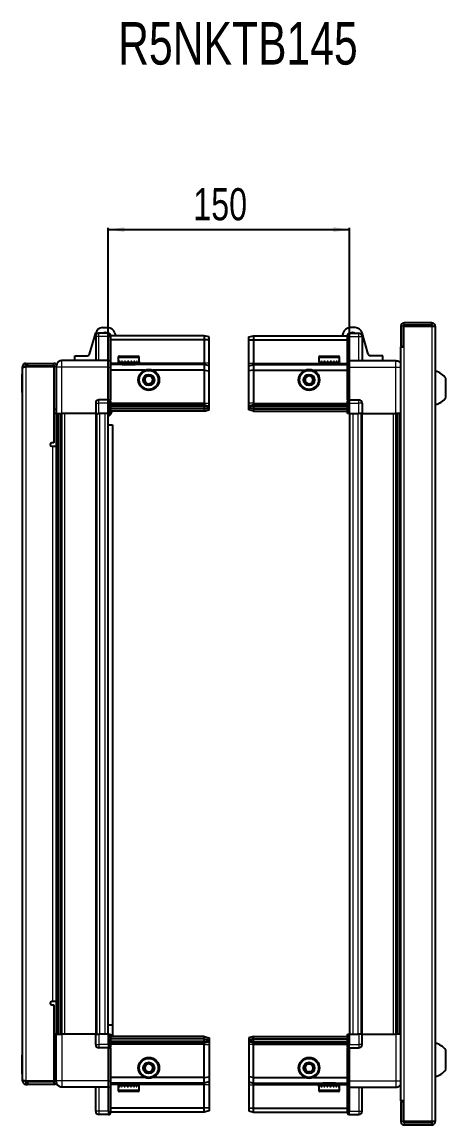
# Model space of a CAD drawing. Header units: millimetres. Extents: x 1256 to 4919, y 675 to 1884.
# Drawn here: x 3003 to 3266, y 1198 to 1884 of the extents above; entities that cross this region are included whole.
import ezdxf

# ---------------------------------------------------------------- set-up
doc = ezdxf.new("R2010")
doc.units = ezdxf.units.MM
doc.layers.add('FORMAT', color=7, linetype='Continuous')
doc.styles.add('SLDTEXTSTYLE0', font='TXT', dxfattribs={"width": 0.75})
doc.dimstyles.new('SLDDIMSTYLE0', dxfattribs={"dimtxt": 20, "dimasz": 10, "dimexe": 0, "dimexo": 0.0625, "dimgap": 5, "dimtad": 2, "dimdec": 1, "dimrnd": 1e-09, "dimzin": 12, "dimdsep": 46, "dimtxsty": 'SLDTEXTSTYLE0', "dimsah": 1, "dimcen": 0.09, "dimadec": 0, "dimazin": 3, "dimtfac": 1, "dimtofl": 0, "dimtmove": 0, "dimatfit": 3, "dimfxl": 0, "dimfrac": 2, "dimtolj": 1, "dimtzin": 12, "dimarcsym": 0})

# ---------------------------------------------------------------- blocks, each defined once
blk = doc.blocks.new('_D_5')
at = {"layer": 'FORMAT'}
for p, q in [((3056.46, 1640.11), (3056.46, 1755.6)), ((3056.46, 1754.6), (3206.46, 1754.6)), ((3206.46, 1640.11), (3206.46, 1755.6))]:
    blk.add_line(p, q, dxfattribs=at)
for points in [[(3056.46, 1754.6), (3066.46, 1753.07), (3066.46, 1756.14)], [(3206.46, 1754.6), (3196.46, 1756.14), (3196.46, 1753.07)]]:
    blk.add_solid(points, dxfattribs=at)
at = {"layer": 'FORMAT', "insert": (3109.29, 1780.39), "char_height": 20, "attachment_point": 1, "style": 'SLDTEXTSTYLE0'}
blk.add_mtext('150', dxfattribs=at)

msp = doc.modelspace()

# ---------------------------------------------------------------- linework, layer by layer
at = {"color": 7, "linetype": 'Continuous', "lineweight": 25}
for p, q in [((3257.71, 1696.6), (3240.41, 1696.6)), ((3257.71, 1695.1), (3240.41, 1695.1)), ((3257.71, 1695.1), (3257.71, 1696.6)), ((3044.83, 1677.19), (3048.6, 1690.34)), ((3048.61, 1688.1), (3048.61, 1673.1)), ((3056.61, 1690.1), (3050.61, 1690.1)), ((3052.93, 1693.6), (3056.15, 1693.6)), ((3056.61, 1690.1), (3056.95, 1690.1)), ((3056.61, 1690.1), (3056.61, 1688.1)), ((3056.61, 1673.3), (3056.61, 1688.1)), ((3056.61, 1673.3), (3056.61, 1688.1)), ((3057.81, 1689.6), (3056.95, 1690.1)), ((3057.81, 1688.1), (3057.81, 1689.6)), ((3116.11, 1688.6), (3057.81, 1688.6)), ((3057.81, 1688.1), (3057.81, 1673.3)), ((3060.48, 1690.34), (3060.98, 1688.6)), ((3116.11, 1688.6), (3116.11, 1686.1)), ((3119.11, 1687.8), (3116.11, 1688.6)), ((3143.81, 1687.8), (3146.81, 1688.6)), ((3146.81, 1688.6), (3146.81, 1686.1)), ((3146.81, 1688.6), (3205.11, 1688.6)), ((3202.44, 1690.34), (3201.95, 1688.6)), ((3205.98, 1690.1), (3205.11, 1689.6)), ((3205.11, 1689.6), (3205.11, 1688.1)), ((3205.11, 1673.3), (3205.11, 1688.1)), ((3206.31, 1690.1), (3205.98, 1690.1)), ((3206.31, 1688.1), (3206.31, 1690.1)), ((3206.31, 1690.1), (3212.31, 1690.1)), ((3206.31, 1688.1), (3206.31, 1673.3)), ((3210, 1693.6), (3206.77, 1693.6)), ((3214.31, 1688.1), (3214.31, 1673.1)), ((3218.09, 1677.19), (3214.32, 1690.34)), ((3238.31, 1694.5), (3238.31, 1682.1)), ((3239.81, 1694.5), (3239.81, 1682.1)), ((3240.31, 1681.6), (3240.31, 1694.5)), ((3240.31, 1694.5), (3257.71, 1694.5)), ((3257.71, 1694.5), (3259.81, 1694.5)), ((3259.81, 1694.5), (3259.81, 1199.7)), ((3116.11, 1686.1), (3057.81, 1686.1)), ((3116.11, 1686.1), (3116.11, 1671.6)), ((3119.11, 1685.95), (3116.11, 1686.1)), ((3119.11, 1685.95), (3119.11, 1687.8)), ((3119.11, 1671.6), (3119.11, 1685.95)), ((3143.81, 1685.95), (3143.81, 1687.8)), ((3143.81, 1685.95), (3146.81, 1686.1)), ((3143.81, 1671.6), (3143.81, 1685.95)), ((3146.81, 1686.1), (3146.81, 1671.6)), ((3146.81, 1686.1), (3205.11, 1686.1)), ((3238.21, 1681.6), (3238.21, 1212.6)), ((3238.21, 1681.6), (3240.31, 1681.6)), ((3238.31, 1682.1), (3239.81, 1682.1)), ((3035.66, 1673.1), (3035.66, 1676.1)), ((3035.66, 1676.1), (3043.39, 1676.1)), ((3062.61, 1675), (3062.61, 1672.6)), ((3063.41, 1675.8), (3070.58, 1675.8)), ((3070.58, 1675.8), (3074.81, 1675.8)), ((3075.61, 1672.6), (3075.61, 1675)), ((3187.31, 1675), (3187.31, 1672.1)), ((3188.11, 1675.8), (3199.51, 1675.8)), ((3200.31, 1672.1), (3200.31, 1675)), ((3227.26, 1676.1), (3219.53, 1676.1)), ((3227.26, 1673.1), (3227.26, 1676.1)), ((3004.61, 1669.25), (3003.11, 1669.25)), ((3003.11, 1668.75), (3003.11, 1669.25)), ((3003.11, 1225.45), (3003.11, 1668.75)), ((3005.21, 1669.85), (3005.21, 1671.35)), ((3005.21, 1671.35), (3006.11, 1671.35)), ((3005.21, 1669.85), (3006.11, 1669.85)), ((3005.21, 1669.35), (3022.61, 1669.35)), ((3006.11, 1669.85), (3006.11, 1671.35)), ((3006.11, 1671.35), (3022.61, 1671.35)), ((3006.11, 1669.85), (3022.61, 1669.85)), ((3022.61, 1669.85), (3022.61, 1671.35)), ((3024.11, 1669.35), (3022.61, 1669.35)), ((3022.61, 1669.35), (3022.61, 1621.85)), ((3024.11, 1669.1), (3024.11, 1640.1)), ((3056.61, 1673.1), (3027.61, 1673.1)), ((3056.61, 1673.1), (3056.61, 1673.3)), ((3056.61, 1673.1), (3057.81, 1673.1)), ((3056.61, 1669.1), (3056.61, 1673.1)), ((3056.61, 1648.8), (3056.61, 1669.1)), ((3057.81, 1673.3), (3057.81, 1673.1)), ((3057.81, 1673.1), (3057.81, 1669.1)), ((3116.11, 1670.6), (3057.81, 1670.6)), ((3057.81, 1669.1), (3057.81, 1648.8)), ((3062.61, 1672.6), (3062.61, 1672.1)), ((3062.61, 1672.1), (3062.75, 1672.1)), ((3062.94, 1672.6), (3062.75, 1672.6)), ((3062.75, 1672.6), (3062.75, 1672.1)), ((3062.75, 1672.1), (3062.94, 1672.1)), ((3062.94, 1672.6), (3062.94, 1672.1)), ((3062.94, 1672.1), (3063.46, 1672.1)), ((3063.86, 1672.6), (3063.46, 1672.6)), ((3063.46, 1672.6), (3063.46, 1672.1)), ((3063.46, 1672.1), (3063.86, 1672.1)), ((3063.86, 1672.6), (3063.86, 1672.1)), ((3063.86, 1672.1), (3064.73, 1672.1)), ((3064.71, 1672.1), (3064.71, 1672)), ((3064.71, 1672), (3073.51, 1672)), ((3065.31, 1672.6), (3064.73, 1672.6)), ((3064.73, 1672.6), (3064.73, 1672.1)), ((3064.73, 1672.1), (3065.31, 1672.1)), ((3065.11, 1671.6), (3065.8, 1671.12)), ((3065.11, 1671.6), (3070.14, 1671.6)), ((3065.8, 1671.12), (3065.11, 1670.64)), ((3065.11, 1670.64), (3065.11, 1670.6)), ((3065.11, 1670.64), (3070.14, 1670.64)), ((3065.31, 1672.6), (3065.31, 1672.1)), ((3065.31, 1672.1), (3066.43, 1672.1)), ((3065.8, 1671.12), (3069.96, 1671.12)), ((3067.12, 1672.6), (3066.43, 1672.6)), ((3066.43, 1672.6), (3066.43, 1672.1)), ((3066.43, 1672.1), (3067.12, 1672.1)), ((3067.12, 1672.6), (3067.12, 1672.1)), ((3067.12, 1672.1), (3068.39, 1672.1)), ((3069.13, 1672.6), (3068.39, 1672.6)), ((3068.39, 1672.6), (3068.39, 1672.1)), ((3068.39, 1672.1), (3068.63, 1672.1)), ((3068.63, 1672.6), (3068.63, 1672.1)), ((3069.12, 1672.6), (3069.12, 1672.1)), ((3069.12, 1672.1), (3069.13, 1672.1)), ((3069.13, 1672.6), (3069.13, 1672.1)), ((3069.13, 1672.1), (3070.43, 1672.1)), ((3069.96, 1671.12), (3072.42, 1671.12)), ((3070.14, 1671.6), (3073.11, 1671.6)), ((3070.14, 1670.64), (3073.11, 1670.64)), ((3071.14, 1672.6), (3070.43, 1672.6)), ((3070.43, 1672.6), (3070.43, 1672.1)), ((3070.48, 1672.6), (3070.48, 1672.1)), ((3070.48, 1672.1), (3071.14, 1672.1)), ((3071.14, 1672.6), (3071.14, 1672.1)), ((3071.14, 1672.1), (3072.33, 1672.1)), ((3072.95, 1672.6), (3072.33, 1672.6)), ((3072.33, 1672.6), (3072.33, 1672.1)), ((3072.33, 1672.1), (3072.95, 1672.1)), ((3072.42, 1671.12), (3073.11, 1671.6)), ((3073.11, 1670.64), (3072.42, 1671.12)), ((3072.95, 1672.6), (3072.95, 1672.1)), ((3072.95, 1672.1), (3073.92, 1672.1)), ((3073.11, 1670.6), (3073.11, 1670.64)), ((3073.51, 1672), (3073.51, 1672.1)), ((3074.38, 1672.6), (3073.92, 1672.6)), ((3073.92, 1672.6), (3073.92, 1672.1)), ((3073.92, 1672.1), (3074.38, 1672.1)), ((3074.38, 1672.6), (3074.38, 1672.1)), ((3074.38, 1672.1), (3075.03, 1672.1)), ((3075.3, 1672.6), (3075.03, 1672.6)), ((3075.03, 1672.6), (3075.03, 1672.1)), ((3075.03, 1672.1), (3075.3, 1672.1)), ((3075.3, 1672.6), (3075.3, 1672.1)), ((3075.3, 1672.1), (3075.57, 1672.1)), ((3075.61, 1672.6), (3075.57, 1672.6)), ((3075.57, 1672.6), (3075.57, 1672.1)), ((3075.57, 1672.1), (3075.61, 1672.1)), ((3075.61, 1672.6), (3075.61, 1672.1)), ((3116.11, 1671.6), (3116.11, 1670.6)), ((3116.11, 1670.6), (3116.11, 1667.1)), ((3119.11, 1669.8), (3116.11, 1670.6)), ((3119.11, 1669.8), (3119.11, 1671.6)), ((3119.11, 1666.77), (3119.11, 1669.8)), ((3143.81, 1669.8), (3143.81, 1671.6)), ((3143.81, 1669.8), (3146.81, 1670.6)), ((3143.81, 1666.77), (3143.81, 1669.8)), ((3146.81, 1671.6), (3146.81, 1670.6)), ((3146.81, 1670.6), (3146.81, 1667.1)), ((3146.81, 1670.6), (3205.11, 1670.6)), ((3187.31, 1672.1), (3187.35, 1672.1)), ((3187.47, 1672.6), (3187.35, 1672.6)), ((3187.35, 1672.6), (3187.35, 1672.1)), ((3187.35, 1672.1), (3187.47, 1672.1)), ((3187.47, 1672.6), (3187.47, 1672.1)), ((3187.47, 1672.1), (3187.88, 1672.1)), ((3188.22, 1672.6), (3187.88, 1672.6)), ((3187.88, 1672.6), (3187.88, 1672.1)), ((3187.88, 1672.1), (3188.22, 1672.1)), ((3188.22, 1672.6), (3188.22, 1672.1)), ((3188.22, 1672.1), (3188.99, 1672.1)), ((3189.52, 1672.6), (3188.99, 1672.6)), ((3188.99, 1672.6), (3188.99, 1672.1)), ((3188.99, 1672.1), (3189.52, 1672.1)), ((3189.41, 1672.1), (3189.41, 1672)), ((3189.41, 1672), (3198.21, 1672)), ((3189.52, 1672.6), (3189.52, 1672.1)), ((3189.52, 1672.1), (3190.57, 1672.1)), ((3189.81, 1671.6), (3190.5, 1671.12)), ((3189.81, 1671.6), (3197.81, 1671.6)), ((3190.5, 1671.12), (3189.81, 1670.64)), ((3189.81, 1670.64), (3189.81, 1670.6)), ((3189.81, 1670.64), (3197.81, 1670.64)), ((3190.5, 1671.12), (3197.12, 1671.12)), ((3191.23, 1672.6), (3190.57, 1672.6)), ((3190.57, 1672.6), (3190.57, 1672.1)), ((3190.57, 1672.1), (3191.23, 1672.1)), ((3191.23, 1672.6), (3191.23, 1672.1)), ((3191.23, 1672.1), (3192.47, 1672.1)), ((3193.2, 1672.6), (3192.47, 1672.6)), ((3192.47, 1672.6), (3192.47, 1672.1)), ((3192.47, 1672.1), (3192.91, 1672.1)), ((3192.91, 1672.6), (3192.91, 1672.1)), ((3193.2, 1672.6), (3193.2, 1672.1)), ((3193.2, 1672.1), (3194.5, 1672.1)), ((3195.23, 1672.6), (3194.5, 1672.6)), ((3194.5, 1672.6), (3194.5, 1672.1)), ((3194.77, 1672.6), (3194.77, 1672.1)), ((3194.77, 1672.1), (3195.23, 1672.1)), ((3195.23, 1672.6), (3195.23, 1672.1)), ((3195.23, 1672.1), (3196.47, 1672.1)), ((3197.12, 1672.6), (3196.47, 1672.6)), ((3196.47, 1672.6), (3196.47, 1672.1)), ((3196.47, 1672.1), (3197.12, 1672.1)), ((3197.12, 1672.6), (3197.12, 1672.1)), ((3197.12, 1672.1), (3198.17, 1672.1)), ((3197.12, 1671.12), (3197.81, 1671.6)), ((3197.81, 1670.64), (3197.12, 1671.12)), ((3197.81, 1670.6), (3197.81, 1670.64)), ((3198.69, 1672.6), (3198.17, 1672.6)), ((3198.17, 1672.6), (3198.17, 1672.1)), ((3198.17, 1672.1), (3198.69, 1672.1)), ((3198.21, 1672), (3198.21, 1672.1)), ((3198.69, 1672.6), (3198.69, 1672.1)), ((3198.69, 1672.1), (3199.45, 1672.1)), ((3199.78, 1672.6), (3199.45, 1672.6)), ((3199.45, 1672.6), (3199.45, 1672.1)), ((3199.45, 1672.1), (3199.78, 1672.1)), ((3199.78, 1672.6), (3199.78, 1672.1)), ((3199.78, 1672.1), (3200.17, 1672.1)), ((3200.28, 1672.6), (3200.17, 1672.6)), ((3200.17, 1672.6), (3200.17, 1672.1)), ((3200.17, 1672.1), (3200.28, 1672.1)), ((3200.28, 1672.6), (3200.28, 1672.1)), ((3200.28, 1672.1), (3200.31, 1672.1)), ((3205.11, 1673.1), (3205.11, 1673.3)), ((3206.31, 1673.1), (3205.11, 1673.1)), ((3205.11, 1669.1), (3205.11, 1673.1)), ((3205.11, 1648.8), (3205.11, 1669.1)), ((3206.31, 1673.3), (3206.31, 1673.1)), ((3206.31, 1673.1), (3206.31, 1669.1)), ((3206.31, 1673.1), (3235.31, 1673.1)), ((3206.31, 1669.1), (3206.31, 1648.8)), ((3003.11, 1664.74), (3002.81, 1664.74)), ((3002.81, 1653.17), (3002.81, 1664.74)), ((3079.11, 1667.1), (3057.81, 1667.1)), ((3116.11, 1667.1), (3084.11, 1667.1)), ((3116.11, 1667.1), (3116.11, 1646.6)), ((3116.11, 1667.1), (3119.11, 1666.77)), ((3119.11, 1646.6), (3119.11, 1666.77)), ((3146.81, 1667.1), (3143.81, 1666.77)), ((3143.81, 1646.6), (3143.81, 1666.77)), ((3146.81, 1667.1), (3146.81, 1646.6)), ((3146.81, 1667.1), (3178.81, 1667.1)), ((3183.81, 1667.1), (3205.11, 1667.1)), ((3266.41, 1650.1), (3266.41, 1662.1)), ((3002.81, 1653.17), (3003.11, 1653.17)), ((3056.61, 1648.6), (3050.61, 1648.6)), ((3056.61, 1648.6), (3056.61, 1648.8)), ((3056.61, 1648.6), (3056.61, 1646.6)), ((3056.61, 1648.6), (3057.81, 1648.6)), ((3057.81, 1648.8), (3057.81, 1648.6)), ((3057.81, 1647.93), (3057.81, 1648.6)), ((3057.81, 1647.93), (3057.81, 1640.1)), ((3205.11, 1648.6), (3205.11, 1648.8)), ((3206.31, 1648.6), (3205.11, 1648.6)), ((3205.11, 1648.6), (3205.11, 1647.93)), ((3205.11, 1640.1), (3205.11, 1647.93)), ((3206.31, 1648.8), (3206.31, 1648.6)), ((3206.31, 1646.6), (3206.31, 1648.6)), ((3206.31, 1648.6), (3212.31, 1648.6)), ((3206.31, 1646.6), (3206.31, 1648.6)), ((3022.61, 1642.85), (3024.11, 1642.85)), ((3024.11, 1640.1), (3022.61, 1640.1)), ((3024.76, 1254.1), (3024.76, 1640.1)), ((3026.55, 1640.1), (3026.55, 1254.1)), ((3026.59, 1640.1), (3026.59, 1254.1)), ((3048.61, 1640.1), (3027.61, 1640.1)), ((3048.61, 1646.6), (3048.61, 1640.1)), ((3048.61, 1640.1), (3050.61, 1640.1)), ((3049.26, 1254.1), (3049.26, 1640.1)), ((3056.61, 1640.1), (3050.61, 1640.1)), ((3056.46, 1254.1), (3056.46, 1640.1)), ((3056.61, 1640.1), (3056.61, 1646.6)), ((3056.61, 1640.1), (3056.61, 1646.6)), ((3056.61, 1640.1), (3056.95, 1640.1)), ((3056.61, 1640.1), (3056.61, 1640.1)), ((3056.95, 1640.1), (3056.95, 1646.6)), ((3057.81, 1640.1), (3056.95, 1640.1)), ((3056.95, 1640.1), (3056.95, 1640.1)), ((3116.11, 1645.6), (3057.81, 1645.6)), ((3116.11, 1644.6), (3057.81, 1644.6)), ((3116.11, 1643.1), (3057.81, 1643.1)), ((3116.11, 1641.6), (3057.81, 1641.6)), ((3116.11, 1646.6), (3116.11, 1645.6)), ((3116.11, 1645.6), (3116.11, 1644.6)), ((3116.11, 1645.6), (3119.11, 1644.8)), ((3116.11, 1644.6), (3116.11, 1643.1)), ((3116.11, 1644.6), (3119.11, 1644.06)), ((3116.11, 1643.1), (3119.11, 1643.56)), ((3116.11, 1643.1), (3116.11, 1641.6)), ((3116.11, 1641.6), (3119.11, 1642.41)), ((3119.11, 1644.8), (3119.11, 1646.6)), ((3119.11, 1644.06), (3119.11, 1644.8)), ((3119.11, 1643.56), (3119.11, 1644.06)), ((3119.11, 1642.41), (3119.11, 1643.56)), ((3143.81, 1644.8), (3143.81, 1646.6)), ((3146.81, 1645.6), (3143.81, 1644.8)), ((3143.81, 1644.06), (3143.81, 1644.8)), ((3146.81, 1644.6), (3143.81, 1644.06)), ((3143.81, 1643.56), (3143.81, 1644.06)), ((3146.81, 1643.1), (3143.81, 1643.56)), ((3143.81, 1642.41), (3143.81, 1643.56)), ((3146.81, 1641.6), (3143.81, 1642.41)), ((3146.81, 1646.6), (3146.81, 1645.6)), ((3146.81, 1645.6), (3146.81, 1644.6)), ((3146.81, 1645.6), (3205.11, 1645.6)), ((3146.81, 1644.6), (3205.11, 1644.6)), ((3146.81, 1644.6), (3146.81, 1643.1)), ((3146.81, 1643.1), (3205.11, 1643.1)), ((3146.81, 1643.1), (3146.81, 1641.6)), ((3146.81, 1641.6), (3205.11, 1641.6)), ((3205.98, 1640.1), (3205.11, 1640.1)), ((3205.98, 1646.6), (3205.98, 1640.1)), ((3206.31, 1640.1), (3205.98, 1640.1)), ((3206.31, 1646.6), (3206.31, 1640.1)), ((3206.31, 1640.1), (3212.31, 1640.1)), ((3206.46, 1640.1), (3206.46, 1254.1)), ((3214.31, 1640.1), (3212.31, 1640.1)), ((3213.66, 1640.1), (3213.66, 1254.1)), ((3214.31, 1646.6), (3214.31, 1640.1)), ((3214.31, 1640.1), (3235.31, 1640.1)), ((3236.33, 1254.1), (3236.33, 1640.1)), ((3236.37, 1254.1), (3236.37, 1640.1)), ((3238.16, 1640.1), (3238.16, 1254.1)), ((3056.46, 1633.1), (3058.96, 1633.1)), ((3058.96, 1633.1), (3058.96, 1259.6)), ((3022.61, 1621.85), (3021.26, 1621.85)), ((3021.26, 1619.85), (3022.01, 1619.85)), ((3022.01, 1619.85), (3024.11, 1619.85)), ((3024.11, 1619.85), (3024.11, 1274.35)), ((3022.01, 1274.35), (3021.26, 1274.35)), ((3021.26, 1272.35), (3022.61, 1272.35)), ((3024.11, 1274.35), (3022.01, 1274.35)), ((3022.61, 1272.35), (3022.61, 1224.85)), ((3058.96, 1259.6), (3056.46, 1259.6)), ((3058.96, 1259.6), (3058.96, 1252.6)), ((3024.11, 1254.1), (3022.61, 1254.1)), ((3024.11, 1251.35), (3022.61, 1251.35)), ((3024.11, 1225.1), (3024.11, 1254.1)), ((3048.61, 1254.1), (3027.61, 1254.1)), ((3048.61, 1247.6), (3048.61, 1254.1)), ((3048.61, 1254.1), (3050.61, 1254.1)), ((3056.61, 1254.1), (3050.61, 1254.1)), ((3056.61, 1247.6), (3056.61, 1254.1)), ((3056.61, 1254.1), (3056.95, 1254.1)), ((3056.95, 1247.6), (3056.95, 1254.1)), ((3056.95, 1254.1), (3057.81, 1254.1)), ((3057.81, 1254.1), (3057.81, 1246.28)), ((3116.11, 1252.6), (3057.81, 1252.6)), ((3116.11, 1251.1), (3057.81, 1251.1)), ((3116.11, 1249.6), (3057.81, 1249.6)), ((3116.11, 1251.1), (3116.11, 1252.6)), ((3116.11, 1252.6), (3119.11, 1251.8)), ((3116.11, 1249.6), (3116.11, 1251.1)), ((3116.11, 1251.1), (3119.11, 1250.65)), ((3116.11, 1249.6), (3119.11, 1250.15)), ((3116.11, 1248.6), (3116.11, 1249.6)), ((3116.11, 1248.6), (3119.11, 1249.41)), ((3119.11, 1251.8), (3119.11, 1250.65)), ((3119.11, 1250.65), (3119.11, 1250.15)), ((3119.11, 1250.15), (3119.11, 1249.41)), ((3119.11, 1249.41), (3119.11, 1247.6)), ((3146.81, 1252.6), (3143.81, 1251.8)), ((3143.81, 1251.8), (3143.81, 1250.65)), ((3146.81, 1251.1), (3143.81, 1250.65)), ((3143.81, 1250.65), (3143.81, 1250.15)), ((3146.81, 1249.6), (3143.81, 1250.15)), ((3143.81, 1250.15), (3143.81, 1249.41)), ((3146.81, 1248.6), (3143.81, 1249.41)), ((3143.81, 1249.41), (3143.81, 1247.6)), ((3146.81, 1251.1), (3146.81, 1252.6)), ((3146.81, 1252.6), (3205.11, 1252.6)), ((3146.81, 1249.6), (3146.81, 1251.1)), ((3146.81, 1251.1), (3205.11, 1251.1)), ((3146.81, 1249.6), (3205.11, 1249.6)), ((3146.81, 1248.6), (3146.81, 1249.6)), ((3205.11, 1246.28), (3205.11, 1254.1)), ((3205.11, 1254.1), (3205.98, 1254.1)), ((3205.98, 1254.1), (3205.98, 1254.1)), ((3205.98, 1254.1), (3205.98, 1247.6)), ((3206.31, 1254.1), (3205.98, 1254.1)), ((3206.31, 1254.1), (3206.31, 1247.6)), ((3206.31, 1254.1), (3206.31, 1254.1)), ((3206.31, 1254.1), (3206.31, 1247.6)), ((3206.31, 1254.1), (3212.31, 1254.1)), ((3214.31, 1254.1), (3212.31, 1254.1)), ((3214.31, 1247.6), (3214.31, 1254.1)), ((3214.31, 1254.1), (3235.31, 1254.1)), ((3056.61, 1245.6), (3050.61, 1245.6)), ((3056.61, 1247.6), (3056.61, 1245.6)), ((3056.61, 1247.6), (3056.61, 1245.6)), ((3056.61, 1245.6), (3057.81, 1245.6)), ((3056.61, 1245.4), (3056.61, 1245.6)), ((3056.61, 1225.1), (3056.61, 1245.4)), ((3116.11, 1248.6), (3057.81, 1248.6)), ((3057.81, 1245.6), (3057.81, 1246.28)), ((3057.81, 1245.6), (3057.81, 1245.4)), ((3057.81, 1245.4), (3057.81, 1225.1)), ((3116.11, 1247.6), (3116.11, 1248.6)), ((3116.11, 1227.1), (3116.11, 1247.6)), ((3119.11, 1247.6), (3119.11, 1227.44)), ((3143.81, 1247.6), (3143.81, 1227.44)), ((3146.81, 1248.6), (3205.11, 1248.6)), ((3146.81, 1247.6), (3146.81, 1248.6)), ((3146.81, 1227.1), (3146.81, 1247.6)), ((3205.11, 1246.28), (3205.11, 1245.6)), ((3206.31, 1245.6), (3205.11, 1245.6)), ((3205.11, 1245.4), (3205.11, 1245.6)), ((3205.11, 1225.1), (3205.11, 1245.4)), ((3206.31, 1245.6), (3206.31, 1247.6)), ((3206.31, 1245.6), (3206.31, 1245.4)), ((3206.31, 1245.6), (3212.31, 1245.6)), ((3206.31, 1245.4), (3206.31, 1225.1)), ((3266.41, 1232.1), (3266.41, 1244.1)), ((3003.11, 1241.04), (3002.81, 1241.04)), ((3002.81, 1231.36), (3002.81, 1241.04)), ((3002.81, 1229.47), (3002.81, 1231.36)), ((3002.81, 1229.47), (3003.11, 1229.47)), ((3003.11, 1224.95), (3003.11, 1225.45)), ((3004.61, 1224.95), (3003.11, 1224.95)), ((3022.61, 1224.85), (3005.21, 1224.85)), ((3005.21, 1224.35), (3005.21, 1222.85)), ((3005.21, 1224.35), (3006.11, 1224.35)), ((3005.21, 1222.85), (3006.11, 1222.85)), ((3022.61, 1224.35), (3006.11, 1224.35)), ((3006.11, 1224.35), (3006.11, 1222.85)), ((3022.61, 1222.85), (3006.11, 1222.85)), ((3022.61, 1224.85), (3024.11, 1224.85)), ((3022.61, 1224.35), (3022.61, 1222.85)), ((3056.61, 1221.1), (3056.61, 1225.1)), ((3079.11, 1227.1), (3057.81, 1227.1)), ((3057.81, 1225.1), (3057.81, 1221.1)), ((3116.11, 1223.6), (3057.81, 1223.6)), ((3062.61, 1222.1), (3062.61, 1219.2)), ((3062.71, 1222.1), (3062.61, 1222.1)), ((3062.71, 1221.6), (3062.71, 1222.1)), ((3062.87, 1222.1), (3062.71, 1222.1)), ((3062.71, 1221.6), (3062.87, 1221.6)), ((3062.87, 1221.6), (3062.87, 1222.1)), ((3063.36, 1222.1), (3062.87, 1222.1)), ((3063.36, 1221.6), (3063.36, 1222.1)), ((3063.75, 1222.1), (3063.36, 1222.1)), ((3063.36, 1221.6), (3063.75, 1221.6)), ((3063.75, 1221.6), (3063.75, 1222.1)), ((3064.58, 1222.1), (3063.75, 1222.1)), ((3064.58, 1221.6), (3064.58, 1222.1)), ((3065.14, 1222.1), (3064.58, 1222.1)), ((3064.58, 1221.6), (3065.14, 1221.6)), ((3064.71, 1222.2), (3064.71, 1222.1)), ((3070.11, 1222.2), (3064.71, 1222.2)), ((3065.11, 1223.6), (3065.11, 1223.57)), ((3065.11, 1223.57), (3065.8, 1223.09)), ((3065.22, 1223.57), (3065.11, 1223.57)), ((3065.8, 1223.09), (3065.11, 1222.6)), ((3065.22, 1222.6), (3065.11, 1222.6)), ((3065.14, 1221.6), (3065.14, 1222.1)), ((3066.25, 1222.1), (3065.14, 1222.1)), ((3073.11, 1223.57), (3065.22, 1223.57)), ((3073.11, 1222.6), (3065.22, 1222.6)), ((3065.89, 1223.09), (3065.8, 1223.09)), ((3072.42, 1223.09), (3065.89, 1223.09)), ((3066.25, 1221.6), (3066.25, 1222.1)), ((3066.93, 1222.1), (3066.25, 1222.1)), ((3066.25, 1221.6), (3066.93, 1221.6)), ((3066.93, 1221.6), (3066.93, 1222.1)), ((3068.19, 1222.1), (3066.93, 1222.1)), ((3068.19, 1221.6), (3068.19, 1222.1)), ((3068.49, 1222.1), (3068.19, 1222.1)), ((3068.19, 1221.6), (3068.93, 1221.6)), ((3068.49, 1221.6), (3068.49, 1222.1)), ((3068.93, 1221.6), (3068.93, 1222.1)), ((3070.22, 1222.1), (3068.93, 1222.1)), ((3073.51, 1222.2), (3070.11, 1222.2)), ((3070.22, 1221.6), (3070.22, 1222.1)), ((3070.22, 1221.6), (3070.94, 1221.6)), ((3070.35, 1221.6), (3070.35, 1222.1)), ((3070.94, 1222.1), (3070.35, 1222.1)), ((3070.94, 1221.6), (3070.94, 1222.1)), ((3072.15, 1222.1), (3070.94, 1222.1)), ((3072.15, 1221.6), (3072.15, 1222.1)), ((3072.78, 1222.1), (3072.15, 1222.1)), ((3072.15, 1221.6), (3072.78, 1221.6)), ((3072.42, 1223.09), (3073.11, 1223.57)), ((3073.11, 1222.6), (3072.42, 1223.09)), ((3072.78, 1221.6), (3072.78, 1222.1)), ((3073.78, 1222.1), (3072.78, 1222.1)), ((3073.11, 1223.57), (3073.11, 1223.6)), ((3073.51, 1222.1), (3073.51, 1222.2)), ((3073.78, 1221.6), (3073.78, 1222.1)), ((3074.26, 1222.1), (3073.78, 1222.1)), ((3073.78, 1221.6), (3074.26, 1221.6)), ((3074.26, 1221.6), (3074.26, 1222.1)), ((3074.95, 1222.1), (3074.26, 1222.1)), ((3074.95, 1221.6), (3074.95, 1222.1)), ((3075.23, 1222.1), (3074.95, 1222.1)), ((3074.95, 1221.6), (3075.23, 1221.6)), ((3075.23, 1221.6), (3075.23, 1222.1)), ((3075.55, 1222.1), (3075.23, 1222.1)), ((3075.55, 1221.6), (3075.55, 1222.1)), ((3075.61, 1222.1), (3075.55, 1222.1)), ((3075.55, 1221.6), (3075.61, 1221.6)), ((3075.61, 1219.2), (3075.61, 1222.1)), ((3075.61, 1221.6), (3075.61, 1222.1)), ((3075.61, 1222.1), (3075.61, 1222.1)), ((3116.11, 1227.1), (3084.11, 1227.1)), ((3116.11, 1227.1), (3119.11, 1227.44)), ((3116.11, 1223.6), (3116.11, 1227.1)), ((3119.11, 1224.41), (3116.11, 1223.6)), ((3116.11, 1222.6), (3116.11, 1223.6)), ((3116.11, 1208.1), (3116.11, 1222.6)), ((3119.11, 1227.44), (3119.11, 1224.41)), ((3119.11, 1224.41), (3119.11, 1222.6)), ((3119.11, 1222.6), (3119.11, 1208.26)), ((3146.81, 1227.1), (3143.81, 1227.44)), ((3143.81, 1227.44), (3143.81, 1224.41)), ((3143.81, 1224.41), (3146.81, 1223.6)), ((3143.81, 1224.41), (3143.81, 1222.6)), ((3143.81, 1222.6), (3143.81, 1208.26)), ((3146.81, 1227.1), (3178.81, 1227.1)), ((3146.81, 1223.6), (3146.81, 1227.1)), ((3146.81, 1223.6), (3205.11, 1223.6)), ((3146.81, 1222.6), (3146.81, 1223.6)), ((3146.81, 1208.1), (3146.81, 1222.6)), ((3183.81, 1227.1), (3205.11, 1227.1)), ((3187.31, 1222.1), (3187.31, 1219.2)), ((3187.33, 1222.1), (3187.31, 1222.1)), ((3187.33, 1221.6), (3187.33, 1222.1)), ((3187.43, 1222.1), (3187.33, 1222.1)), ((3187.33, 1221.6), (3187.43, 1221.6)), ((3187.43, 1221.6), (3187.43, 1222.1)), ((3187.8, 1222.1), (3187.43, 1222.1)), ((3187.8, 1221.6), (3187.8, 1222.1)), ((3188.12, 1222.1), (3187.8, 1222.1)), ((3187.8, 1221.6), (3188.12, 1221.6)), ((3188.12, 1221.6), (3188.12, 1222.1)), ((3188.86, 1222.1), (3188.12, 1222.1)), ((3188.86, 1221.6), (3188.86, 1222.1)), ((3189.37, 1222.1), (3188.86, 1222.1)), ((3188.86, 1221.6), (3189.37, 1221.6)), ((3189.37, 1221.6), (3189.37, 1222.1)), ((3190.4, 1222.1), (3189.37, 1222.1)), ((3189.41, 1222.2), (3189.41, 1222.1)), ((3198.21, 1222.2), (3189.41, 1222.2)), ((3189.81, 1223.6), (3189.81, 1223.57)), ((3189.81, 1223.57), (3190.5, 1223.09)), ((3197.81, 1223.57), (3189.81, 1223.57)), ((3190.5, 1223.09), (3189.81, 1222.6)), ((3197.81, 1222.6), (3189.81, 1222.6)), ((3190.4, 1221.6), (3190.4, 1222.1)), ((3191.05, 1222.1), (3190.4, 1222.1)), ((3190.4, 1221.6), (3191.05, 1221.6)), ((3197.12, 1223.09), (3190.5, 1223.09)), ((3191.05, 1221.6), (3191.05, 1222.1)), ((3192.28, 1222.1), (3191.05, 1222.1)), ((3192.28, 1221.6), (3192.28, 1222.1)), ((3192.77, 1222.1), (3192.28, 1222.1)), ((3192.28, 1221.6), (3193, 1221.6)), ((3192.77, 1221.6), (3192.77, 1222.1)), ((3193, 1221.6), (3193, 1222.1)), ((3194.3, 1222.1), (3193, 1222.1)), ((3194.3, 1221.6), (3194.3, 1222.1)), ((3194.3, 1221.6), (3195.04, 1221.6)), ((3194.64, 1221.6), (3194.64, 1222.1)), ((3195.04, 1222.1), (3194.64, 1222.1)), ((3195.04, 1221.6), (3195.04, 1222.1)), ((3196.28, 1222.1), (3195.04, 1222.1)), ((3196.28, 1221.6), (3196.28, 1222.1)), ((3196.95, 1222.1), (3196.28, 1222.1)), ((3196.28, 1221.6), (3196.95, 1221.6)), ((3196.95, 1221.6), (3196.95, 1222.1)), ((3198.02, 1222.1), (3196.95, 1222.1)), ((3197.12, 1223.09), (3197.81, 1223.57)), ((3197.81, 1222.6), (3197.12, 1223.09)), ((3197.81, 1223.57), (3197.81, 1223.6)), ((3198.02, 1221.6), (3198.02, 1222.1)), ((3198.55, 1222.1), (3198.02, 1222.1)), ((3198.02, 1221.6), (3198.55, 1221.6)), ((3198.21, 1222.1), (3198.21, 1222.2)), ((3198.55, 1221.6), (3198.55, 1222.1)), ((3199.34, 1222.1), (3198.55, 1222.1)), ((3199.34, 1221.6), (3199.34, 1222.1)), ((3199.7, 1222.1), (3199.34, 1222.1)), ((3199.34, 1221.6), (3199.7, 1221.6)), ((3199.7, 1221.6), (3199.7, 1222.1)), ((3200.13, 1222.1), (3199.7, 1222.1)), ((3200.13, 1221.6), (3200.13, 1222.1)), ((3200.26, 1222.1), (3200.13, 1222.1)), ((3200.13, 1221.6), (3200.26, 1221.6)), ((3200.26, 1221.6), (3200.26, 1222.1)), ((3200.31, 1222.1), (3200.26, 1222.1)), ((3200.31, 1219.2), (3200.31, 1222.1)), ((3205.11, 1221.1), (3205.11, 1225.1)), ((3206.31, 1225.1), (3206.31, 1221.1)), ((3056.61, 1221.1), (3027.61, 1221.1)), ((3048.61, 1206.1), (3048.61, 1221.1)), ((3056.61, 1221.1), (3057.81, 1221.1)), ((3056.61, 1220.9), (3056.61, 1221.1)), ((3056.61, 1206.1), (3056.61, 1220.9)), ((3057.81, 1221.1), (3057.81, 1220.9)), ((3057.81, 1220.9), (3057.81, 1206.1)), ((3063.56, 1218.4), (3063.41, 1218.4)), ((3074.81, 1218.4), (3063.56, 1218.4)), ((3199.51, 1218.4), (3188.11, 1218.4)), ((3206.31, 1221.1), (3205.11, 1221.1)), ((3205.11, 1220.9), (3205.11, 1221.1)), ((3205.11, 1206.1), (3205.11, 1220.9)), ((3206.31, 1221.1), (3206.31, 1220.9)), ((3206.31, 1221.1), (3235.31, 1221.1)), ((3206.31, 1220.9), (3206.31, 1206.1)), ((3206.31, 1220.9), (3206.31, 1206.1)), ((3214.31, 1206.1), (3214.31, 1221.1)), ((3116.11, 1208.1), (3057.81, 1208.1)), ((3119.11, 1208.26), (3116.11, 1208.1)), ((3116.11, 1205.6), (3116.11, 1208.1)), ((3119.11, 1208.26), (3119.11, 1206.41)), ((3143.81, 1208.26), (3146.81, 1208.1)), ((3143.81, 1208.26), (3143.81, 1206.41)), ((3146.81, 1208.1), (3205.11, 1208.1)), ((3146.81, 1205.6), (3146.81, 1208.1)), ((3240.31, 1212.6), (3238.21, 1212.6)), ((3238.31, 1212.1), (3239.81, 1212.1)), ((3238.31, 1212.1), (3238.31, 1199.7)), ((3239.81, 1212.1), (3239.81, 1199.7)), ((3240.31, 1199.7), (3240.31, 1212.6)), ((3056.61, 1204.1), (3050.61, 1204.1)), ((3056.61, 1206.1), (3056.61, 1204.1)), ((3056.61, 1204.1), (3056.95, 1204.1)), ((3056.61, 1204.1), (3056.61, 1204.1)), ((3056.61, 1204.1), (3056.95, 1204.1)), ((3056.95, 1204.1), (3057.81, 1204.6)), ((3056.95, 1204.1), (3057.81, 1204.6)), ((3057.81, 1204.6), (3057.81, 1206.1)), ((3116.11, 1205.6), (3057.81, 1205.6)), ((3119.11, 1206.41), (3116.11, 1205.6)), ((3143.81, 1206.41), (3146.81, 1205.6)), ((3146.81, 1205.6), (3205.11, 1205.6)), ((3205.11, 1206.1), (3205.11, 1204.6)), ((3205.11, 1204.6), (3205.98, 1204.1)), ((3206.31, 1204.1), (3205.98, 1204.1)), ((3206.31, 1204.1), (3206.31, 1206.1)), ((3206.31, 1204.1), (3212.31, 1204.1)), ((3257.71, 1199.7), (3240.31, 1199.7)), ((3240.41, 1199.1), (3257.71, 1199.1)), ((3240.41, 1197.6), (3257.71, 1197.6)), ((3259.81, 1199.7), (3257.71, 1199.7)), ((3257.71, 1199.1), (3257.71, 1197.6))]:
    msp.add_line(p, q, dxfattribs=at)
at = {"color": 8, "linetype": 'Continuous', "lineweight": 18}
for p, q in [((3240.41, 1695.1), (3240.41, 1696.6)), ((3050.61, 1688.1), (3048.61, 1688.1)), ((3050.61, 1688.1), (3050.61, 1690.1)), ((3050.61, 1673.1), (3050.61, 1688.1)), ((3056.61, 1688.1), (3050.61, 1688.1)), ((3056.61, 1688.1), (3057.81, 1688.1)), ((3206.31, 1688.1), (3205.11, 1688.1)), ((3206.31, 1688.1), (3212.31, 1688.1)), ((3212.31, 1688.1), (3212.31, 1690.1)), ((3212.31, 1673.1), (3212.31, 1688.1)), ((3212.31, 1688.1), (3214.31, 1688.1)), ((3239.81, 1694.5), (3238.31, 1694.5)), ((3257.71, 1694.5), (3257.71, 1199.7)), ((3240.31, 1681.6), (3240.31, 1212.6)), ((3062.61, 1675), (3070.78, 1675)), ((3070.78, 1675), (3075.61, 1675)), ((3187.31, 1675), (3200.31, 1675)), ((3005.21, 1669.35), (3005.21, 1224.85)), ((3027.61, 1640.1), (3027.61, 1669.1)), ((3056.61, 1669.1), (3027.61, 1669.1)), ((3056.61, 1673.3), (3057.81, 1673.3)), ((3056.61, 1669.1), (3057.81, 1669.1)), ((3065.11, 1671.6), (3057.81, 1671.6)), ((3116.11, 1671.6), (3073.11, 1671.6)), ((3119.11, 1671.6), (3116.11, 1671.6)), ((3143.81, 1671.6), (3146.81, 1671.6)), ((3146.81, 1671.6), (3189.81, 1671.6)), ((3197.81, 1671.6), (3205.11, 1671.6)), ((3205.11, 1673.3), (3206.31, 1673.3)), ((3206.31, 1669.1), (3205.11, 1669.1)), ((3206.31, 1669.1), (3235.31, 1669.1)), ((3235.31, 1640.1), (3235.31, 1669.1)), ((3050.61, 1646.6), (3050.61, 1648.6)), ((3056.61, 1648.8), (3057.81, 1648.8)), ((3205.11, 1648.8), (3206.31, 1648.8)), ((3212.31, 1646.6), (3212.31, 1648.6)), ((3024.11, 1619.85), (3024.11, 1640.1)), ((3025.35, 1640.1), (3025.35, 1254.1)), ((3027.79, 1254.1), (3027.79, 1640.1)), ((3029.21, 1640.1), (3029.21, 1254.1)), ((3048.61, 1646.6), (3050.61, 1646.6)), ((3048.61, 1254.1), (3048.61, 1640.1)), ((3050.61, 1640.1), (3050.61, 1646.6)), ((3056.61, 1646.6), (3050.61, 1646.6)), ((3051.26, 1254.1), (3051.26, 1640.1)), ((3054.46, 1254.1), (3054.46, 1640.1)), ((3056.61, 1646.6), (3056.95, 1646.6)), ((3056.61, 1640.1), (3056.95, 1640.1)), ((3116.11, 1646.6), (3057.81, 1646.6)), ((3116.11, 1646.6), (3119.11, 1646.6)), ((3146.81, 1646.6), (3143.81, 1646.6)), ((3146.81, 1646.6), (3205.11, 1646.6)), ((3206.31, 1646.6), (3205.98, 1646.6)), ((3206.31, 1646.6), (3212.31, 1646.6)), ((3208.46, 1640.1), (3208.46, 1254.1)), ((3211.66, 1640.1), (3211.66, 1254.1)), ((3212.31, 1640.1), (3212.31, 1646.6)), ((3214.31, 1646.6), (3212.31, 1646.6)), ((3214.31, 1640.1), (3214.31, 1254.1)), ((3233.71, 1254.1), (3233.71, 1640.1)), ((3235.13, 1640.1), (3235.13, 1254.1)), ((3237.58, 1254.1), (3237.58, 1640.1)), ((3022.01, 1274.35), (3022.01, 1619.85)), ((3024.11, 1254.1), (3024.11, 1274.35)), ((3027.61, 1254.1), (3027.61, 1225.1)), ((3050.61, 1254.1), (3050.61, 1247.6)), ((3206.31, 1254.1), (3205.98, 1254.1)), ((3212.31, 1254.1), (3212.31, 1247.6)), ((3235.31, 1254.1), (3235.31, 1225.1)), ((3048.61, 1247.6), (3050.61, 1247.6)), ((3050.61, 1247.6), (3050.61, 1245.6)), ((3056.61, 1247.6), (3050.61, 1247.6)), ((3056.61, 1247.6), (3056.95, 1247.6)), ((3057.81, 1245.4), (3056.61, 1245.4)), ((3116.11, 1247.6), (3057.81, 1247.6)), ((3116.11, 1247.6), (3119.11, 1247.6)), ((3146.81, 1247.6), (3143.81, 1247.6)), ((3146.81, 1247.6), (3205.11, 1247.6)), ((3206.31, 1245.4), (3205.11, 1245.4)), ((3206.31, 1247.6), (3205.98, 1247.6)), ((3206.31, 1247.6), (3212.31, 1247.6)), ((3214.31, 1247.6), (3212.31, 1247.6)), ((3212.31, 1247.6), (3212.31, 1245.6)), ((3056.61, 1225.1), (3027.61, 1225.1)), ((3056.61, 1225.1), (3057.81, 1225.1)), ((3065.11, 1222.6), (3057.81, 1222.6)), ((3116.11, 1222.6), (3073.11, 1222.6)), ((3119.11, 1222.6), (3116.11, 1222.6)), ((3143.81, 1222.6), (3146.81, 1222.6)), ((3146.81, 1222.6), (3189.81, 1222.6)), ((3197.81, 1222.6), (3205.11, 1222.6)), ((3206.31, 1225.1), (3205.11, 1225.1)), ((3206.31, 1225.1), (3235.31, 1225.1)), ((3050.61, 1221.1), (3050.61, 1206.1)), ((3057.81, 1220.9), (3056.61, 1220.9)), ((3062.78, 1219.2), (3062.61, 1219.2)), ((3075.61, 1219.2), (3062.78, 1219.2)), ((3200.31, 1219.2), (3187.31, 1219.2)), ((3206.31, 1220.9), (3205.11, 1220.9)), ((3212.31, 1221.1), (3212.31, 1206.1)), ((3050.61, 1206.1), (3048.61, 1206.1)), ((3056.61, 1206.1), (3050.61, 1206.1)), ((3050.61, 1206.1), (3050.61, 1204.1)), ((3056.61, 1206.1), (3057.81, 1206.1)), ((3206.31, 1206.1), (3205.11, 1206.1)), ((3206.31, 1206.1), (3212.31, 1206.1)), ((3212.31, 1206.1), (3214.31, 1206.1)), ((3212.31, 1206.1), (3212.31, 1204.1)), ((3239.81, 1199.7), (3238.31, 1199.7)), ((3240.41, 1199.1), (3240.41, 1197.6))]:
    msp.add_line(p, q, dxfattribs=at)
at = {"color": 7, "linetype": 'Continuous', "lineweight": 25}
for centre, radius in [((3081.61, 1661.1), 6.5), ((3181.31, 1661.1), 6.5), ((3081.61, 1661.1), 3.46), ((3181.31, 1661.1), 3.46), ((3081.61, 1233.1), 6.5), ((3081.61, 1233.1), 3.46), ((3181.31, 1233.1), 6.5), ((3181.31, 1233.1), 3.46)]:
    msp.add_circle(centre, radius, dxfattribs=at)
at = {"color": 8, "linetype": 'Continuous', "lineweight": 18}
for centre in [(3081.61, 1661.1), (3181.31, 1661.1), (3081.61, 1233.1), (3181.31, 1233.1)]:
    msp.add_circle(centre, 5.7, dxfattribs=at)
at = {"color": 7, "linetype": 'Continuous', "lineweight": 25}
for centre, radius, start, end in [((3240.41, 1694.5), 2.1, 90, 180), ((3240.41, 1694.5), 0.6, 90, 180), ((3257.71, 1694.5), 2.1, 0, 90), ((3257.71, 1694.5), 0.6, 0, 90), ((3052.93, 1689.1), 4.5, 90, 164), ((3050.61, 1688.1), 2, 90, 180), ((3054.56, 1688.7), 1.9, 47.4631, 132.5369), ((3056.15, 1689.1), 4.5, 16, 90), ((3206.77, 1689.1), 4.5, 90, 164), ((3208.36, 1688.7), 1.9, 47.4631, 132.5369), ((3210, 1689.1), 4.5, 16, 90), ((3212.31, 1688.1), 2, 0, 90), ((3043.39, 1677.6), 1.5, 270, 344), ((3063.41, 1675), 0.8, 90, 180), ((3074.81, 1675), 0.8, 0, 90), ((3188.11, 1675), 0.8, 90, 180), ((3199.51, 1675), 0.8, 0, 90), ((3219.53, 1677.6), 1.5, 196, 270), ((3005.11, 1668.85), 0.5, 90, 117.7907), ((3022.51, 1669.25), 0.6, 9.59407, 90), ((3022.51, 1669.25), 2.1, 32.2369, 87.2706), ((3064.71, 1671.6), 0.4, 0, 90), ((3073.51, 1671.6), 0.4, 90, 180), ((3189.41, 1671.6), 0.4, 0, 90), ((3198.21, 1671.6), 0.4, 90, 180), ((3081.61, 1661.1), 2.5, 161.00659, 221.00659), ((3081.61, 1661.1), 2.5, 101.00659, 161.00659), ((3081.61, 1661.1), 2.5, 41.00659, 101.00659), ((3081.61, 1661.1), 2.5, 341.00659, 41.00659), ((3181.31, 1661.1), 2.5, 120.74103, 180.74103), ((3181.31, 1661.1), 2.5, 180.74103, 240.74103), ((3181.31, 1661.1), 2.5, 60.74103, 120.74103), ((3181.31, 1661.1), 2.5, 0.74103, 60.74103), ((3181.31, 1661.1), 2.5, 300.74103, 0.74103), ((3256.79, 1655.08), 11.91, 36.1266, 75.29965), ((3081.61, 1661.1), 2.5, 221.00659, 281.00659), ((3081.61, 1661.1), 2.5, 281.00659, 341.00659), ((3181.31, 1661.1), 2.5, 240.74103, 300.74103), ((3050.61, 1646.6), 2, 90, 180), ((3212.31, 1646.6), 2, 0, 90), ((3256.79, 1657.13), 11.91, 284.70035, 323.8734), ((3053.96, 1642.75), 5, 300, 346.70293), ((3021.26, 1620.85), 1, 90, 270), ((3021.26, 1273.35), 1, 90, 270), ((3050.61, 1247.6), 2, 180, 270), ((3212.31, 1247.6), 2, 270, 0), ((3256.79, 1237.08), 11.91, 36.1266, 75.29965), ((3081.61, 1233.1), 2.5, 127.98423, 187.98423), ((3081.61, 1233.1), 2.5, 67.98423, 127.98423), ((3081.61, 1233.1), 2.5, 7.98423, 67.98423), ((3181.31, 1233.1), 2.5, 95.91157, 155.91157), ((3181.31, 1233.1), 2.5, 35.91157, 95.91157), ((3081.61, 1233.1), 2.5, 187.98423, 247.98423), ((3081.61, 1233.1), 2.5, 247.98423, 307.98423), ((3081.61, 1233.1), 2.5, 307.98423, 7.98423), ((3181.31, 1233.1), 2.5, 155.91157, 215.91157), ((3181.31, 1233.1), 2.5, 215.91157, 275.91157), ((3181.31, 1233.1), 2.5, 275.91157, 335.91157), ((3181.31, 1233.1), 2.5, 335.91157, 35.91157), ((3256.79, 1239.13), 11.91, 284.70035, 323.8734), ((3005.11, 1225.35), 0.5, 243.58436, 270), ((3022.51, 1224.95), 0.6, 270, 350.40593), ((3022.51, 1224.95), 2.1, 272.7294, 327.8305), ((3064.71, 1222.6), 0.4, 270, 0), ((3073.51, 1222.6), 0.4, 180, 270), ((3189.41, 1222.6), 0.4, 270, 0), ((3198.21, 1222.6), 0.4, 180, 270), ((3063.41, 1219.2), 0.8, 180, 270), ((3074.81, 1219.2), 0.8, 270, 0), ((3188.11, 1219.2), 0.8, 180, 270), ((3199.51, 1219.2), 0.8, 270, 0), ((3050.61, 1206.1), 2, 180, 270), ((3212.31, 1206.1), 2, 270, 0), ((3240.41, 1199.7), 2.1, 180, 270), ((3240.41, 1199.7), 0.6, 180, 270), ((3257.71, 1199.7), 2.1, 270, 0), ((3257.71, 1199.7), 0.6, 270, 0)]:
    msp.add_arc(centre, radius, start, end, dxfattribs=at)
for centre, start_param, end_param in [((3060.41, 1646.6), 2.418858, 3.141593), ((3202.51, 1646.6), 0, 0.722734), ((3060.41, 1247.6), 3.141593, 3.864327), ((3202.51, 1247.6), 5.560451, 6.283185)]:
    msp.add_ellipse(centre, major_axis=(3.46, 0), ratio=0.57735, start_param=start_param, end_param=end_param, dxfattribs=at)
for points, knots in [([(3005.21, 1671.35), (3004.96, 1671.33), (3004.46, 1671.28), (3003.82, 1670.88), (3003.36, 1670.32), (3003.14, 1669.75), (3003.12, 1669.38), (3003.11, 1669.25)], [0, 0, 0, 0, 0.230255, 0.448522, 0.666786, 0.88505, 1, 1, 1, 1]), ([(3003.11, 1668.75), (3003.14, 1668.8), (3003.19, 1668.89), (3003.58, 1669.02), (3004.14, 1669.15), (3004.72, 1669.27), (3005.09, 1669.33), (3005.21, 1669.35)], [0, 0, 0, 0, 0.230255, 0.448522, 0.666786, 0.88505, 1, 1, 1, 1]), ([(3027.61, 1673.1), (3027.17, 1673.06), (3026.49, 1672.99), (3025.68, 1672.55), (3025.12, 1672.1), (3024.67, 1671.54), (3024.23, 1670.72), (3024.16, 1670.04), (3024.11, 1669.6)], [0, 0, 0, 0, 0.239457, 0.368361, 0.5, 0.631639, 0.760543, 1, 1, 1, 1]), ([(3024.11, 1669.6), (3024.11, 1669.6), (3024.11, 1669.58), (3024.11, 1669.47), (3024.11, 1669.3), (3024.11, 1669.17), (3024.11, 1669.1)], [0, 0, 0, 0, 0.249394, 0.500333, 0.750167, 1, 1, 1, 1]), ([(3235.31, 1673.1), (3235.75, 1673.06), (3236.43, 1672.99), (3237.24, 1672.55), (3237.8, 1672.11), (3238.08, 1671.74), (3238.21, 1671.56)], [0, 0, 0, 0, 0.384298, 0.591173, 0.802437, 1, 1, 1, 1]), ([(3078.78, 1660.55), (3078.95, 1661.04), (3079.26, 1661.95), (3079.57, 1662.86), (3079.72, 1663.28)], [0, 0, 0, 0, 0.5346859, 1, 1, 1, 1]), ([(3080.67, 1658.37), (3080.45, 1658.63), (3079.91, 1659.26), (3079.25, 1660.01), (3078.86, 1660.46), (3078.78, 1660.55)], [0, 0, 0, 0, 0.362901, 0.866875, 1, 1, 1, 1]), ([(3079.72, 1663.28), (3080.22, 1663.38), (3081.17, 1663.57), (3082.11, 1663.75), (3082.55, 1663.83)], [0, 0, 0, 0, 0.534686, 1, 1, 1, 1]), ([(3082.55, 1663.83), (3082.63, 1663.74), (3083.03, 1663.29), (3083.68, 1662.54), (3084.22, 1661.92), (3084.44, 1661.66)], [0, 0, 0, 0, 0.133125, 0.637099, 1, 1, 1, 1]), ([(3084.44, 1661.66), (3084.28, 1661.17), (3083.96, 1660.26), (3083.65, 1659.35), (3083.51, 1658.93)], [0, 0, 0, 0, 0.5346859, 1, 1, 1, 1]), ([(3178.79, 1662.52), (3179.24, 1662.78), (3180.06, 1663.27), (3180.89, 1663.76), (3181.27, 1663.99)], [0, 0, 0, 0, 0.534686, 1, 1, 1, 1]), ([(3178.83, 1659.63), (3178.83, 1659.75), (3178.82, 1660.35), (3178.81, 1661.35), (3178.8, 1662.17), (3178.79, 1662.52)], [0, 0, 0, 0, 0.133125, 0.637099, 1, 1, 1, 1]), ([(3181.27, 1663.99), (3181.72, 1663.74), (3182.57, 1663.27), (3183.4, 1662.8), (3183.79, 1662.58)], [0, 0, 0, 0, 0.534686, 1, 1, 1, 1]), ([(3183.79, 1662.58), (3183.8, 1662.24), (3183.81, 1661.41), (3183.82, 1660.42), (3183.83, 1659.82), (3183.83, 1659.69)], [0, 0, 0, 0, 0.362901, 0.866875, 1, 1, 1, 1]), ([(3083.51, 1658.93), (3083, 1658.83), (3082.05, 1658.64), (3081.11, 1658.46), (3080.67, 1658.37)], [0, 0, 0, 0, 0.5346859, 1, 1, 1, 1]), ([(3181.35, 1658.22), (3180.9, 1658.47), (3180.06, 1658.94), (3179.22, 1659.41), (3178.83, 1659.63)], [0, 0, 0, 0, 0.534686, 1, 1, 1, 1]), ([(3183.83, 1659.69), (3183.39, 1659.43), (3182.56, 1658.94), (3181.73, 1658.45), (3181.35, 1658.22)], [0, 0, 0, 0, 0.534686, 1, 1, 1, 1]), ([(3024.11, 1640.1), (3024.15, 1640.1), (3024.23, 1640.1), (3024.83, 1640.1), (3025.72, 1640.1), (3026.7, 1640.1), (3027.35, 1640.1), (3027.61, 1640.1)], [0, 0, 0, 0, 0.214694, 0.429388, 0.644082, 0.858775, 1, 1, 1, 1]), ([(3238.16, 1640.1), (3238.12, 1640.1), (3237.9, 1640.1), (3237.18, 1640.1), (3236.22, 1640.1), (3235.57, 1640.1), (3235.31, 1640.1)], [0, 0, 0, 0, 0.071707, 0.420979, 0.770251, 1, 1, 1, 1]), ([(3024.11, 1254.1), (3024.15, 1254.1), (3024.23, 1254.1), (3024.83, 1254.1), (3025.72, 1254.1), (3026.7, 1254.1), (3027.35, 1254.1), (3027.61, 1254.1)], [0, 0, 0, 0, 0.2146939, 0.4293877, 0.6440816, 0.8587754, 1, 1, 1, 1]), ([(3238.16, 1254.1), (3238.12, 1254.1), (3237.9, 1254.1), (3237.18, 1254.1), (3236.22, 1254.1), (3235.57, 1254.1), (3235.31, 1254.1)], [0, 0, 0, 0, 0.071707, 0.420979, 0.770251, 1, 1, 1, 1]), ([(3078.93, 1234.19), (3079.34, 1234.5), (3080.1, 1235.1), (3080.86, 1235.69), (3081.21, 1235.96)], [0, 0, 0, 0, 0.534686, 1, 1, 1, 1]), ([(3081.21, 1235.96), (3081.69, 1235.77), (3082.58, 1235.41), (3083.47, 1235.05), (3083.89, 1234.88)], [0, 0, 0, 0, 0.534686, 1, 1, 1, 1]), ([(3178.44, 1232.81), (3178.65, 1233.28), (3179.04, 1234.16), (3179.44, 1235.03), (3179.62, 1235.44)], [0, 0, 0, 0, 0.534686, 1, 1, 1, 1]), ([(3179.62, 1235.44), (3179.96, 1235.48), (3180.78, 1235.56), (3181.77, 1235.67), (3182.36, 1235.73), (3182.49, 1235.74)], [0, 0, 0, 0, 0.3629006, 0.8668753, 1, 1, 1, 1]), ([(3182.49, 1235.74), (3182.79, 1235.32), (3183.36, 1234.54), (3183.92, 1233.76), (3184.18, 1233.4)], [0, 0, 0, 0, 0.534686, 1, 1, 1, 1]), ([(3079.34, 1231.33), (3079.32, 1231.45), (3079.24, 1232.04), (3079.1, 1233.03), (3078.98, 1233.85), (3078.93, 1234.19)], [0, 0, 0, 0, 0.133125, 0.637099, 1, 1, 1, 1]), ([(3082.01, 1230.25), (3081.53, 1230.44), (3080.64, 1230.8), (3079.75, 1231.16), (3079.34, 1231.33)], [0, 0, 0, 0, 0.534686, 1, 1, 1, 1]), ([(3084.29, 1232.02), (3083.88, 1231.7), (3083.12, 1231.11), (3082.36, 1230.52), (3082.01, 1230.25)], [0, 0, 0, 0, 0.534686, 1, 1, 1, 1]), ([(3083.89, 1234.88), (3083.93, 1234.54), (3084.05, 1233.72), (3084.19, 1232.74), (3084.27, 1232.15), (3084.29, 1232.02)], [0, 0, 0, 0, 0.362901, 0.866875, 1, 1, 1, 1]), ([(3180.13, 1230.47), (3179.83, 1230.89), (3179.26, 1231.67), (3178.7, 1232.45), (3178.44, 1232.81)], [0, 0, 0, 0, 0.534686, 1, 1, 1, 1]), ([(3183, 1230.77), (3182.88, 1230.75), (3182.28, 1230.69), (3181.29, 1230.59), (3180.48, 1230.5), (3180.13, 1230.47)], [0, 0, 0, 0, 0.133125, 0.637099, 1, 1, 1, 1]), ([(3184.18, 1233.4), (3183.97, 1232.93), (3183.58, 1232.05), (3183.19, 1231.17), (3183, 1230.77)], [0, 0, 0, 0, 0.534686, 1, 1, 1, 1]), ([(3005.21, 1224.85), (3004.96, 1224.9), (3004.46, 1224.99), (3003.82, 1225.12), (3003.36, 1225.25), (3003.14, 1225.37), (3003.12, 1225.43), (3003.11, 1225.45)], [0, 0, 0, 0, 0.230255, 0.448522, 0.666786, 0.88505, 1, 1, 1, 1]), ([(3003.11, 1224.95), (3003.14, 1224.7), (3003.19, 1224.21), (3003.58, 1223.57), (3004.14, 1223.1), (3004.72, 1222.88), (3005.09, 1222.86), (3005.21, 1222.85)], [0, 0, 0, 0, 0.230255, 0.448522, 0.666786, 0.88505, 1, 1, 1, 1]), ([(3024.11, 1224.6), (3024.11, 1224.61), (3024.11, 1224.62), (3024.11, 1224.74), (3024.11, 1224.91), (3024.11, 1225.04), (3024.11, 1225.1)], [0, 0, 0, 0, 0.249394, 0.500333, 0.750167, 1, 1, 1, 1]), ([(3027.61, 1221.1), (3027.17, 1221.15), (3026.49, 1221.22), (3025.68, 1221.66), (3025.12, 1222.11), (3024.67, 1222.67), (3024.23, 1223.49), (3024.16, 1224.16), (3024.11, 1224.6)], [0, 0, 0, 0, 0.239457, 0.368361, 0.5, 0.631639, 0.760543, 1, 1, 1, 1]), ([(3235.31, 1221.1), (3235.75, 1221.15), (3236.43, 1221.22), (3237.24, 1221.66), (3237.8, 1222.1), (3238.08, 1222.47), (3238.21, 1222.65)], [0, 0, 0, 0, 0.384298, 0.591173, 0.802437, 1, 1, 1, 1])]:
    msp.add_open_spline(points, degree=3, knots=knots, dxfattribs=at)
for points in [[(3005.21, 1669.85), (3005.13, 1669.85), (3004.98, 1669.83), (3004.78, 1669.69), (3004.64, 1669.49), (3004.62, 1669.33), (3004.61, 1669.25)], [(3004.61, 1224.95), (3004.62, 1224.88), (3004.64, 1224.72), (3004.78, 1224.52), (3004.98, 1224.38), (3005.13, 1224.36), (3005.21, 1224.35)]]:
    msp.add_open_spline(points, degree=3, dxfattribs=at)
at = {"color": 8, "linetype": 'Continuous', "lineweight": 18}
for points, knots in [([(3027.61, 1669.1), (3027.17, 1669.1), (3026.49, 1669.1), (3025.68, 1669.1), (3025.12, 1669.1), (3024.67, 1669.1), (3024.23, 1669.1), (3024.16, 1669.1), (3024.11, 1669.1)], [0, 0, 0, 0, 0.239457, 0.368361, 0.5, 0.631639, 0.760543, 1, 1, 1, 1]), ([(3235.31, 1669.1), (3235.75, 1669.1), (3236.43, 1669.1), (3237.24, 1669.1), (3237.8, 1669.1), (3238.08, 1669.1), (3238.21, 1669.1)], [0, 0, 0, 0, 0.384298, 0.591173, 0.802437, 1, 1, 1, 1]), ([(3027.61, 1225.1), (3027.17, 1225.1), (3026.49, 1225.1), (3025.68, 1225.1), (3025.12, 1225.1), (3024.67, 1225.1), (3024.23, 1225.1), (3024.16, 1225.1), (3024.11, 1225.1)], [0, 0, 0, 0, 0.239457, 0.368361, 0.5, 0.631639, 0.760543, 1, 1, 1, 1]), ([(3235.31, 1225.1), (3235.75, 1225.1), (3236.43, 1225.1), (3237.24, 1225.1), (3237.8, 1225.1), (3238.08, 1225.1), (3238.21, 1225.1)], [0, 0, 0, 0, 0.384298, 0.591173, 0.802437, 1, 1, 1, 1])]:
    msp.add_open_spline(points, degree=3, knots=knots, dxfattribs=at)
for points in [[(3027.61, 1669.1), (3027.61, 1669.63), (3027.61, 1670.68), (3027.61, 1672), (3027.61, 1672.92), (3027.61, 1673.04), (3027.61, 1673.1)], [(3235.31, 1669.1), (3235.31, 1669.63), (3235.31, 1670.68), (3235.31, 1672), (3235.31, 1672.92), (3235.31, 1673.04), (3235.31, 1673.1)], [(3027.61, 1225.1), (3027.61, 1224.58), (3027.61, 1223.53), (3027.61, 1222.21), (3027.61, 1221.28), (3027.61, 1221.16), (3027.61, 1221.1)], [(3235.31, 1225.1), (3235.31, 1224.58), (3235.31, 1223.53), (3235.31, 1222.21), (3235.31, 1221.28), (3235.31, 1221.16), (3235.31, 1221.1)]]:
    msp.add_open_spline(points, degree=3, dxfattribs=at)

# ---------------------------------------------------------------- texts
at = {"layer": 'FORMAT', "insert": (3062.57, 1883.71), "char_height": 26.458, "attachment_point": 1, "style": 'SLDTEXTSTYLE0'}
msp.add_mtext('R5NKTB145', dxfattribs=at)

# ---------------------------------------------------------------- dimensions: what is measured, and where the dimension line sits
at = {"layer": 'FORMAT'}
dim = msp.add_linear_dim(base=(3206.46, 1754.6), p1=(3056.46, 1640.1), p2=(3206.46, 1640.1), angle=0, dimstyle='SLDDIMSTYLE0', dxfattribs=at)
dim.commit()
dim.dimension.update_dxf_attribs({"geometry": '_D_5', "text_midpoint": (3131.46, 1754.6), "dimtype": 160})

doc.saveas('drawing.dxf')
